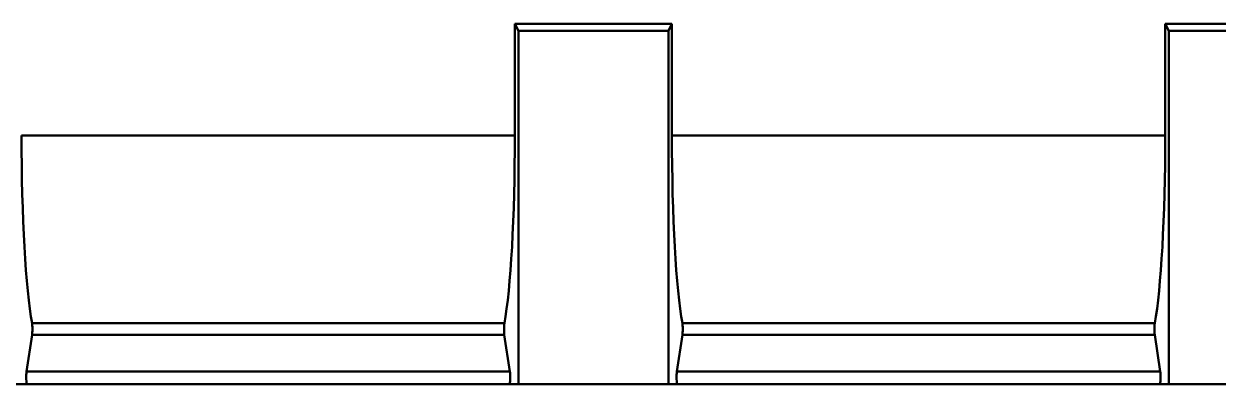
# Model space of a CAD drawing. Header units: millimetres. Extents: x 0 to 1485, y 0 to 1050.
# Drawn here: x 347.8 to 705.9, y 695.5 to 803.5 of the extents above; entities that cross this region are included whole.
import ezdxf

# ---------------------------------------------------------------- set-up
doc = ezdxf.new("R2010")
doc.units = ezdxf.units.MM
doc.header["$LTSCALE"] = 2.5
doc.layers.add('Sichtbar (ISO)', color=7, linetype='Continuous', lineweight=50)
doc.layers.add('Sichtbar schmal (ISO)', color=7, linetype='Continuous', lineweight=50)

msp = doc.modelspace()

# ---------------------------------------------------------------- linework, layer by layer
at = {"layer": 'Sichtbar (ISO)'}
for p, q in [((496.087, 801.381), (495.037, 803.497)), ((542.136, 803.497), (495.037, 803.497)), ((495.037, 769.997), (495.037, 803.497)), ((542.136, 803.497), (541.087, 801.381)), ((542.136, 803.497), (542.136, 769.997)), ((737.136, 803.497), (690.037, 803.497)), ((691.087, 801.381), (690.037, 803.497)), ((690.037, 769.997), (690.037, 803.497)), ((541.087, 801.381), (496.087, 801.381)), ((496.087, 801.381), (496.087, 695.497)), ((541.087, 695.497), (541.087, 801.381)), ((736.087, 801.381), (691.087, 801.381)), ((691.087, 801.381), (691.087, 695.497)), ((350.289, 710.223), (348.623, 699.229)), ((493.55, 699.229), (491.884, 710.223)), ((545.289, 710.223), (543.623, 699.229)), ((688.55, 699.229), (686.884, 710.223)), ((1121.087, 695.497), (121.087, 695.497))]:
    msp.add_line(p, q, dxfattribs=at)
for centre, major_axis, start_param, end_param in [((352.561, 769.997), (0, -62), 4.712389, 5.8482695), ((489.612, 769.997), (0, -62), 0.4349159, 1.5707963), ((547.561, 769.997), (0, -62), 4.712389, 5.8482695), ((684.612, 769.997), (0, -62), 0.4349159, 1.5707963), ((350.202, 711.955), (0, 2), 3.6651914, 5.8482695), ((491.972, 711.955), (0, -2), 3.5765085, 5.7595865), ((545.202, 711.955), (0, 2), 3.6651914, 5.8482695), ((686.972, 711.955), (0, -2), 3.5765085, 5.7595865), ((348.711, 697.497), (0, 2), 0.5235988, 3.1415927), ((493.463, 697.497), (0, -2), 0, 2.6179939), ((543.711, 697.497), (0, 2), 0.5235988, 3.1415927), ((688.463, 697.497), (0, -2), 0, 2.6179939)]:
    msp.add_ellipse(centre, major_axis=major_axis, ratio=0.0874887, start_param=start_param, end_param=end_param, dxfattribs=at)
at = {"layer": 'Sichtbar schmal (ISO)'}
for p, q in [((347.136, 769.997), (495.037, 769.997)), ((542.136, 769.997), (690.037, 769.997)), ((491.898, 713.769), (350.275, 713.769)), ((686.898, 713.769), (545.275, 713.769)), ((350.289, 710.223), (491.884, 710.223)), ((545.289, 710.223), (686.884, 710.223)), ((493.55, 699.229), (348.623, 699.229)), ((688.55, 699.229), (543.623, 699.229))]:
    msp.add_line(p, q, dxfattribs=at)

doc.saveas('drawing.dxf')
